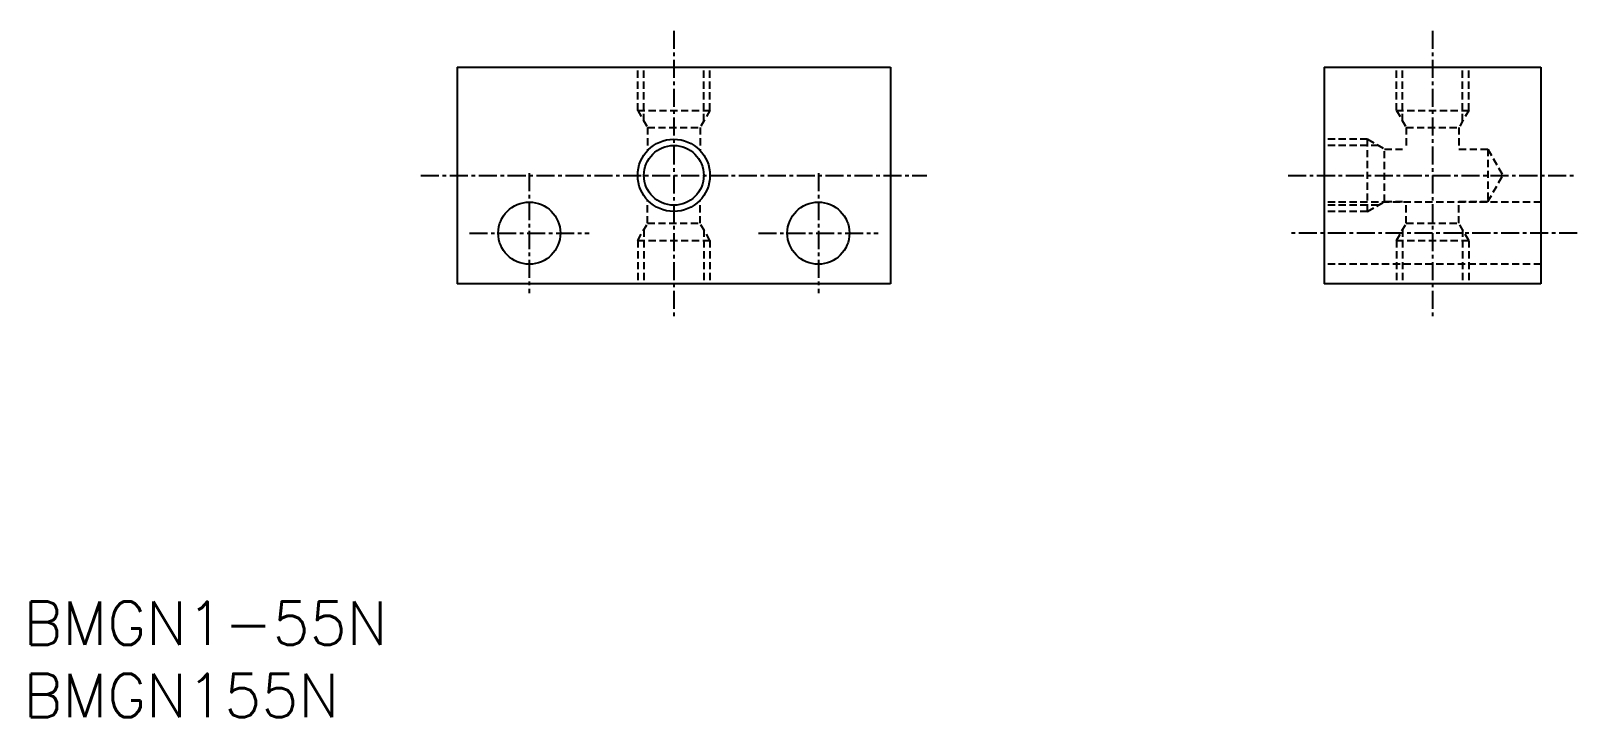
# Model space of a CAD drawing. Extents: x 1 to 108, y 0 to 47.
import ezdxf

# ---------------------------------------------------------------- set-up
doc = ezdxf.new("R2010")
doc.units = 0
doc.linetypes.add('CENTER', pattern=[2, 1.25, -0.25, 0.25, -0.25])
doc.linetypes.add('DASHED', pattern=[0.75, 0.5, -0.25])
doc.layers.get('0').update_dxf_attribs({"linetype": 'CONTINUOUS'})
doc.layers.add('CENTER', color=1, linetype='CENTER')
doc.styles.get("Standard").update_dxf_attribs({"font": 'txt.shx'})

# ---------------------------------------------------------------- blocks, each defined once
blk = doc.blocks.new('*U10')
at = {"color": 7, "linetype": 'CONTINUOUS'}
blk.add_text('BMGN155N', height=3, dxfattribs=at).set_placement((0, 0))
blk = doc.blocks.new('*U11')
at = {"color": 7, "linetype": 'CONTINUOUS'}
blk.add_text('BMGN1-55N', height=3, dxfattribs=at).set_placement((0, 5))

msp = doc.modelspace()

# ---------------------------------------------------------------- linework, layer by layer
at = {"color": 7, "linetype": 'CONTINUOUS'}
for p, q in [((30, 45), (60, 45)), ((30, 45), (30, 30)), ((60, 45), (60, 30)), ((90, 45), (90, 30)), ((90, 45), (105, 45)), ((105, 45), (105, 30)), ((60, 30), (30, 30)), ((105, 30), (90, 30))]:
    msp.add_line(p, q, dxfattribs=at)
at = {"color": 3, "linetype": 'DASHED'}
for p, q in [((42.5, 42), (42.5, 45)), ((42.93, 41.25), (42.93, 45)), ((47.07, 41.25), (47.07, 45)), ((47.5, 42), (47.5, 45)), ((95, 42), (95, 45)), ((95.43, 41.25), (95.43, 45)), ((99.57, 41.25), (99.57, 45)), ((100, 42), (100, 45)), ((42.5, 42), (47.5, 42)), ((42.5, 42), (43.18, 40.82)), ((47.5, 42), (46.82, 40.82)), ((95, 42), (95.68, 40.82)), ((95, 42), (100, 42)), ((100, 42), (99.32, 40.82)), ((43.18, 40.82), (43.18, 39.22)), ((43.18, 40.82), (46.82, 40.82)), ((46.82, 40.82), (46.82, 39.22)), ((95.68, 40.82), (95.68, 39.32)), ((95.68, 40.82), (99.32, 40.82)), ((99.32, 40.82), (99.32, 39.32)), ((93, 40), (90, 40)), ((93, 40), (94.18, 39.32)), ((93, 35), (93, 40)), ((93.75, 39.57), (90, 39.57)), ((94.18, 39.32), (95.68, 39.32)), ((94.18, 35.68), (94.18, 39.32)), ((99.32, 39.32), (101.32, 39.32)), ((101.32, 39.32), (101.32, 35.68)), ((101.32, 39.32), (102.37, 37.5)), ((101.32, 35.68), (102.37, 37.5)), ((43.18, 34.18), (43.18, 35.78)), ((46.82, 34.18), (46.82, 35.78)), ((105, 35.65), (90, 35.65)), ((93.75, 35.43), (90, 35.43)), ((93, 35), (94.18, 35.68)), ((94.18, 35.68), (95.68, 35.68)), ((95.68, 34.18), (95.68, 35.68)), ((99.32, 35.68), (101.32, 35.68)), ((99.32, 34.18), (99.32, 35.68)), ((93, 35), (90, 35)), ((42.5, 33), (43.18, 34.18)), ((42.93, 33.75), (42.93, 30)), ((43.18, 34.18), (46.82, 34.18)), ((47.5, 33), (46.82, 34.18)), ((47.07, 33.75), (47.07, 30)), ((95, 33), (95.68, 34.18)), ((95.43, 33.75), (95.43, 30)), ((95.68, 34.18), (99.32, 34.18)), ((100, 33), (99.32, 34.18)), ((99.57, 33.75), (99.57, 30)), ((42.5, 33), (47.5, 33)), ((42.5, 33), (42.5, 30)), ((47.5, 33), (47.5, 30)), ((95, 33), (95, 30)), ((95, 33), (100, 33)), ((100, 33), (100, 30)), ((105, 31.35), (90, 31.35))]:
    msp.add_line(p, q, dxfattribs=at)
at = {"color": 3, "linetype": 'CONTINUOUS'}
msp.add_circle((45, 37.5), 2.5, dxfattribs=at)
at = {"color": 7, "linetype": 'CONTINUOUS'}
for centre, radius in [((45, 37.5), 2.07), ((35, 33.5), 2.15), ((55, 33.5), 2.15)]:
    msp.add_circle(centre, radius, dxfattribs=at)
at = {"layer": 'CENTER', "color": 1, "linetype": 'CENTER'}
for p, q in [((45, 47.5), (45, 27.5)), ((97.5, 47.5), (97.5, 27.5)), ((27.5, 37.5), (62.5, 37.5)), ((35, 37.65), (35, 29.35)), ((55, 37.65), (55, 29.35)), ((87.5, 37.5), (107.5, 37.5)), ((30.85, 33.5), (39.15, 33.5)), ((50.85, 33.5), (59.15, 33.5)), ((107.5, 33.5), (87.5, 33.5))]:
    msp.add_line(p, q, dxfattribs=at)

# ---------------------------------------------------------------- block references
at = {"color": 7, "linetype": 'CONTINUOUS'}
for name in ['*U11', '*U10']:
    msp.add_blockref(name, (0, 0), dxfattribs=at)

doc.saveas('drawing.dxf')
